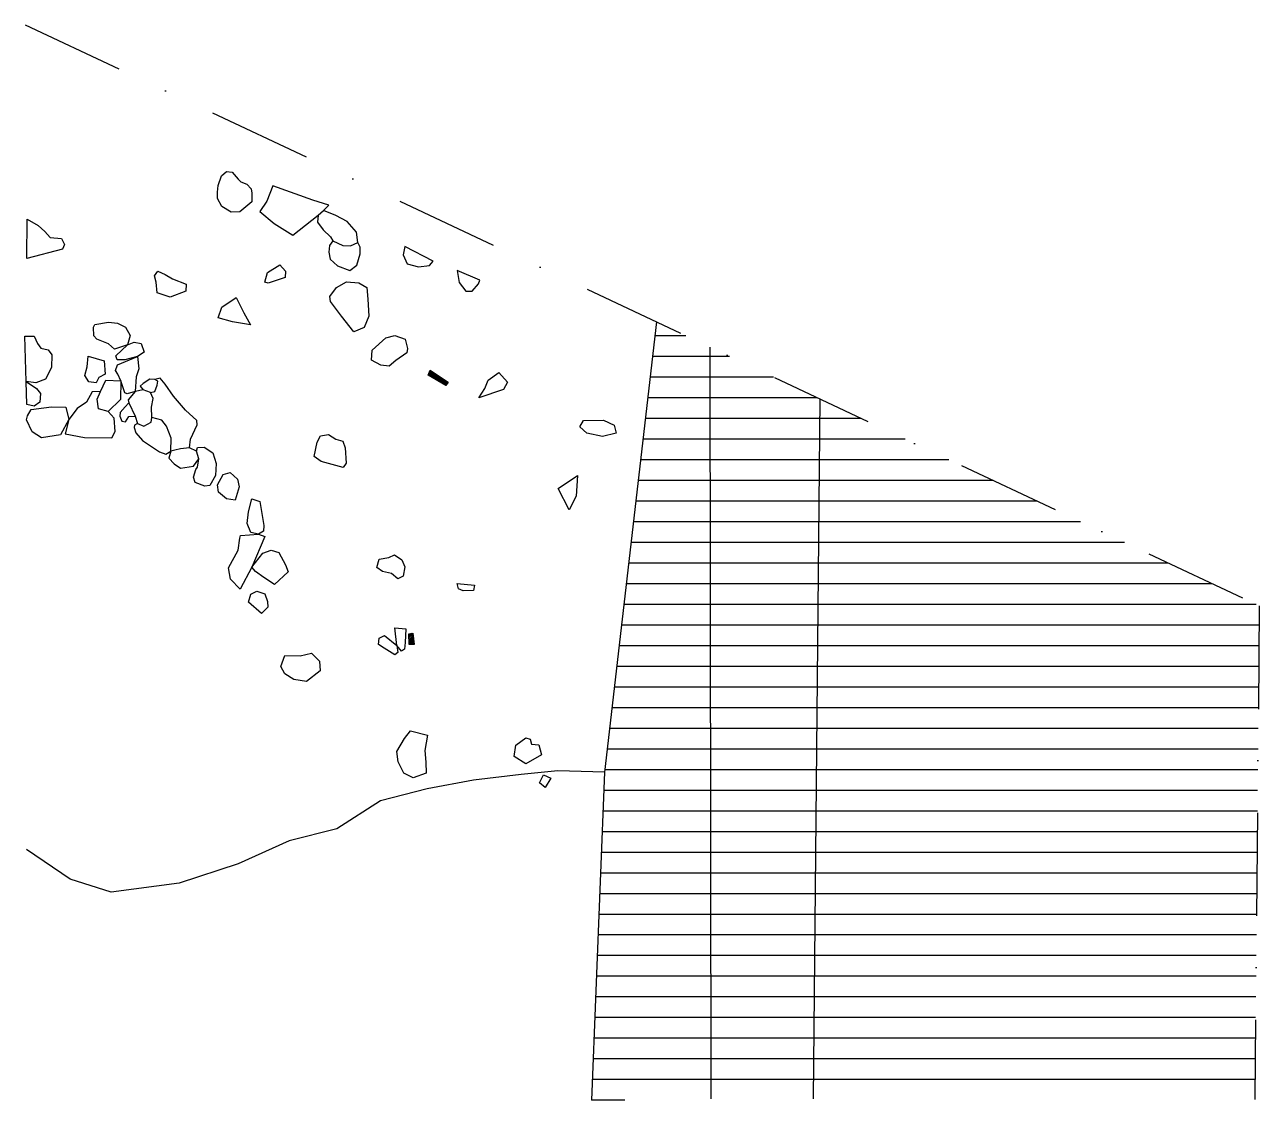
# Model space of a CAD drawing. Header units: metres. Extents: x -1250 to -951, y -1420 to -1160.
import ezdxf

# ---------------------------------------------------------------- set-up
doc = ezdxf.new("R2010")
doc.units = ezdxf.units.M
doc.header["$LTSCALE"] = 25
doc.header["$MEASUREMENT"] = 0
doc.linetypes.add('STRICHPUNKTX2', pattern=[2, 1, -0.5, 0, -0.5])
doc.layers.get('0').update_dxf_attribs({"linetype": 'CONTINUOUS'})
for name, color, linetype in [('BEFUND', 1, 'CONTINUOUS'), ('BEFUNDSCHRAFF', 1, 'CONTINUOUS'), ('GRABUNGSGRENZE', 3, 'STRICHPUNKTX2'), ('KNOCHEN', 2, 'CONTINUOUS'), ('KNOCHENSCHRAFF', 2, 'CONTINUOUS'), ('STEINE', 4, 'CONTINUOUS')]:
    doc.layers.add(name, color=color, linetype=linetype)

# ---------------------------------------------------------------- blocks, each defined once
blk = doc.blocks.new('*X1')
at = {"color": 0}
for p, q in [((-1252.62, -1244.49), (-1251.76, -1243.62)), ((-1252.47, -1244.69), (-1251.54, -1243.77)), ((-1252.37, -1243.88), (-1251.97, -1243.48)), ((-1252.25, -1244.82), (-1251.33, -1243.91)), ((-1252.03, -1244.95), (-1251.12, -1244.05)), ((-1251.8, -1245.08), (-1250.9, -1244.19)), ((-1251.58, -1245.21), (-1250.69, -1244.33)), ((-1251.35, -1245.34), (-1250.48, -1244.47)), ((-1251.13, -1245.47), (-1250.27, -1244.61)), ((-1250.91, -1245.6), (-1250.05, -1244.75)), ((-1250.68, -1245.73), (-1249.84, -1244.89)), ((-1250.46, -1245.86), (-1249.63, -1245.03)), ((-1250.24, -1245.99), (-1249.41, -1245.17)), ((-1250.01, -1246.12), (-1249.2, -1245.31)), ((-1249.79, -1246.25), (-1248.99, -1245.45)), ((-1249.57, -1246.38), (-1248.78, -1245.59)), ((-1249.34, -1246.51), (-1248.56, -1245.73)), ((-1249.12, -1246.64), (-1248.35, -1245.88)), ((-1248.9, -1246.77), (-1248.14, -1246.02)), ((-1248.67, -1246.9), (-1247.92, -1246.16)), ((-1248.45, -1247.03), (-1248.05, -1246.64)), ((-1257.3, -1307.5), (-1256.9, -1307.1)), ((-1257.28, -1307.84), (-1256.48, -1307.04)), ((-1257.27, -1308.18), (-1256.32, -1307.23)), ((-1257.26, -1308.52), (-1256.28, -1307.55)), ((-1257.24, -1308.86), (-1256.25, -1307.87)), ((-1257.23, -1309.2), (-1256.21, -1308.19)), ((-1257.22, -1309.54), (-1256.18, -1308.5)), ((-1257.09, -1309.77), (-1256.14, -1308.82)), ((-1256.73, -1309.77), (-1256.11, -1309.14)), ((-1256.38, -1309.77), (-1256.07, -1309.46))]:
    blk.add_line(p, q, dxfattribs=at)
blk = doc.blocks.new('*X2')
at = {"color": 0}
for p, q in [((-1097.74, -1235), (-1090.3, -1235)), ((-1098.32, -1240), (-1084.44, -1240)), ((-1084.44, -1240), (-1079.68, -1240)), ((-1098.9, -1245), (-1084.43, -1245)), ((-1084.43, -1245), (-1069.06, -1245)), ((-1099.48, -1250), (-1084.42, -1250)), ((-1084.42, -1250), (-1058.44, -1250)), ((-1100.06, -1255), (-1084.42, -1255)), ((-1084.42, -1255), (-1057.85, -1255)), ((-1057.85, -1255), (-1047.82, -1255)), ((-1100.63, -1260), (-1084.41, -1260)), ((-1084.41, -1260), (-1057.9, -1260)), ((-1057.9, -1260), (-1037.21, -1260)), ((-1101.21, -1265), (-1084.41, -1265)), ((-1084.41, -1265), (-1057.95, -1265)), ((-1057.95, -1265), (-1026.59, -1265)), ((-1101.79, -1270), (-1084.4, -1270)), ((-1084.4, -1270), (-1057.99, -1270)), ((-1057.99, -1270), (-1015.97, -1270)), ((-1102.37, -1275), (-1084.4, -1275)), ((-1084.4, -1275), (-1058.04, -1275)), ((-1058.04, -1275), (-1005.35, -1275)), ((-1102.95, -1280), (-1084.39, -1280)), ((-1084.39, -1280), (-1058.09, -1280)), ((-1058.09, -1280), (-994.74, -1280)), ((-1103.53, -1285), (-1084.39, -1285)), ((-1084.39, -1285), (-1058.14, -1285)), ((-1058.14, -1285), (-984.12, -1285)), ((-1104.1, -1290), (-1084.38, -1290)), ((-1084.38, -1290), (-1058.19, -1290)), ((-1058.19, -1290), (-973.5, -1290)), ((-1104.68, -1295), (-1084.38, -1295)), ((-1084.38, -1295), (-1058.24, -1295)), ((-1058.24, -1295), (-962.88, -1295)), ((-1105.26, -1300), (-1084.37, -1300)), ((-1084.37, -1300), (-1058.29, -1300)), ((-1058.29, -1300), (-952.26, -1300)), ((-1105.84, -1305), (-1084.37, -1305)), ((-1084.37, -1305), (-1058.34, -1305)), ((-1058.34, -1305), (-951.5, -1305)), ((-1106.42, -1310), (-1084.36, -1310)), ((-1084.36, -1310), (-1058.38, -1310)), ((-1058.38, -1310), (-951.55, -1310)), ((-1107, -1315), (-1084.36, -1315)), ((-1084.36, -1315), (-1058.43, -1315)), ((-1058.43, -1315), (-951.59, -1315)), ((-1107.57, -1320), (-1084.35, -1320)), ((-1084.35, -1320), (-1058.48, -1320)), ((-1058.48, -1320), (-951.64, -1320)), ((-1108.15, -1325), (-1084.35, -1325)), ((-1084.35, -1325), (-1058.53, -1325)), ((-1058.53, -1325), (-951.68, -1325)), ((-1108.73, -1330), (-1084.34, -1330)), ((-1084.34, -1330), (-1058.58, -1330)), ((-1058.58, -1330), (-951.72, -1330)), ((-1109.31, -1335), (-1084.34, -1335)), ((-1084.34, -1335), (-1058.63, -1335)), ((-1058.63, -1335), (-951.77, -1335)), ((-1109.89, -1340), (-1084.33, -1340)), ((-1084.33, -1340), (-1058.68, -1340)), ((-1058.68, -1340), (-951.81, -1340)), ((-1110.13, -1345), (-1084.33, -1345)), ((-1084.33, -1345), (-1058.72, -1345)), ((-1058.72, -1345), (-951.86, -1345)), ((-1110.33, -1350), (-1084.32, -1350)), ((-1084.32, -1350), (-1058.77, -1350)), ((-1058.77, -1350), (-951.9, -1350)), ((-1110.52, -1355), (-1084.32, -1355)), ((-1084.32, -1355), (-1058.82, -1355)), ((-1058.82, -1355), (-951.95, -1355)), ((-1110.72, -1360), (-1084.31, -1360)), ((-1084.31, -1360), (-1058.87, -1360)), ((-1058.87, -1360), (-951.99, -1360)), ((-1110.92, -1365), (-1084.3, -1365)), ((-1084.3, -1365), (-1058.92, -1365)), ((-1058.92, -1365), (-952.04, -1365)), ((-1111.11, -1370), (-1084.3, -1370)), ((-1084.3, -1370), (-1058.97, -1370)), ((-1058.97, -1370), (-952.08, -1370)), ((-1111.31, -1375), (-1084.29, -1375)), ((-1084.29, -1375), (-1059.02, -1375)), ((-1059.02, -1375), (-952.12, -1375)), ((-1111.5, -1380), (-1084.29, -1380)), ((-1084.29, -1380), (-1059.06, -1380)), ((-1059.06, -1380), (-952.17, -1380)), ((-1111.7, -1385), (-1084.28, -1385)), ((-1084.28, -1385), (-1059.11, -1385)), ((-1059.11, -1385), (-952.21, -1385)), ((-1111.89, -1390), (-1084.28, -1390)), ((-1084.28, -1390), (-1059.16, -1390)), ((-1059.16, -1390), (-952.26, -1390)), ((-1112.09, -1395), (-1084.27, -1395)), ((-1084.27, -1395), (-1059.21, -1395)), ((-1059.21, -1395), (-952.3, -1395)), ((-1112.28, -1400), (-1084.27, -1400)), ((-1084.27, -1400), (-1059.26, -1400)), ((-1059.26, -1400), (-952.35, -1400)), ((-1112.48, -1405), (-1084.26, -1405)), ((-1084.26, -1405), (-1059.31, -1405)), ((-1059.31, -1405), (-952.39, -1405)), ((-1112.67, -1410), (-1084.26, -1410)), ((-1084.26, -1410), (-1059.36, -1410)), ((-1059.36, -1410), (-952.44, -1410)), ((-1112.87, -1415), (-1084.25, -1415)), ((-1084.25, -1415), (-1059.41, -1415)), ((-1059.41, -1415), (-952.48, -1415)), ((-1113.06, -1420), (-1104.99, -1420))]:
    blk.add_line(p, q, dxfattribs=at)

msp = doc.modelspace()

# ---------------------------------------------------------------- linework, layer by layer
at = {"layer": 'BEFUND'}
for points in [[(-1097.36, -1231.67), (-1109.96, -1340.66), (-1113.07, -1420.1)], [(-1084.44, -1237.76), (-1084.25, -1419.75)], [(-1057.8, -1250.3), (-1059.45, -1419.72)], [(-1109.96, -1340.66), (-1121.27, -1340.32), (-1130.08, -1341.2), (-1141.68, -1342.59), (-1152.88, -1344.69), (-1164.13, -1347.61), (-1174.76, -1354.39), (-1186.27, -1357.26), (-1198.63, -1362.83), (-1212.88, -1367.53), (-1229.33, -1369.74), (-1239.26, -1366.55), (-1249.86, -1359.38)]]:
    msp.add_lwpolyline(points, dxfattribs=at)
at = {"layer": 'GRABUNGSGRENZE'}
msp.add_lwpolyline([(-1250.13, -1159.73), (-951.46, -1300.38), (-952.52, -1419.93)], dxfattribs=at)
at = {"layer": 'KNOCHEN'}
for points in [[(-1152.15, -1243.36), (-1147.77, -1246.26), (-1148.38, -1247.08), (-1152.66, -1244.59), (-1152.15, -1243.36)], [(-1157.31, -1307.17), (-1156.34, -1307.02), (-1156.04, -1309.76), (-1157.21, -1309.77), (-1157.31, -1307.17)]]:
    msp.add_lwpolyline(points, dxfattribs=at)
at = {"layer": 'STEINE'}
for points in [[(-1203.59, -1200.3), (-1203.49, -1198.68), (-1202.62, -1196.33), (-1201.4, -1195.31), (-1200.08, -1195.41), (-1198.6, -1197.09), (-1197.99, -1197.75), (-1196.51, -1198.31), (-1195.49, -1199.48), (-1195.29, -1200.5), (-1195.33, -1202.58), (-1198.23, -1205.03), (-1200.27, -1205.14), (-1202.56, -1203.71), (-1203.58, -1201.83), (-1203.59, -1200.3)], [(-1190.2, -1198.76), (-1191.67, -1202.48), (-1193.4, -1204.92), (-1189.93, -1207.87), (-1185.39, -1210.72), (-1179.29, -1205.87), (-1177.97, -1204.7), (-1176.7, -1203.43), (-1180.57, -1202.21), (-1190.2, -1198.76)], [(-1249.71, -1206.78), (-1247.01, -1208.36), (-1245.38, -1209.83), (-1244.1, -1211.25), (-1241.4, -1211.45), (-1240.64, -1212.93), (-1241.09, -1214.1), (-1249.75, -1216.35), (-1249.71, -1206.78)], [(-1179.29, -1205.87), (-1179.44, -1207.5), (-1178.06, -1209.38), (-1176.28, -1211.06), (-1175.72, -1212.08), (-1173.32, -1213.2), (-1171.39, -1213.3), (-1169.61, -1212.43), (-1169.97, -1209.98), (-1172.21, -1207.34), (-1175.01, -1205.92), (-1177.97, -1204.7)], [(-1175.72, -1212.08), (-1176.53, -1213.15), (-1176.63, -1214.78), (-1176.32, -1216.46), (-1174.54, -1218.09), (-1171.58, -1219.2), (-1169.91, -1217.98), (-1169.09, -1215.18), (-1169.1, -1213.55), (-1169.61, -1212.43)], [(-1158.3, -1213.43), (-1158.66, -1215.42), (-1157.74, -1217.61), (-1154.99, -1218.37), (-1152.29, -1218.06), (-1151.42, -1216.94), (-1158.3, -1213.43)], [(-1188.54, -1217.9), (-1187.16, -1219.38), (-1187.26, -1220.9), (-1191.39, -1222.28), (-1192.15, -1222.03), (-1191.54, -1219.69), (-1188.54, -1217.9)], [(-1216.29, -1220.23), (-1214.5, -1221.25), (-1211.19, -1222.51), (-1211.29, -1224.2), (-1215.06, -1225.68), (-1218.22, -1224.61), (-1218.47, -1222.07), (-1218.83, -1220.54), (-1218.02, -1219.42), (-1216.29, -1220.23)], [(-1176.41, -1225.52), (-1174.79, -1223.33), (-1172.39, -1221.95), (-1169.39, -1222.2), (-1167.45, -1223.32), (-1167.2, -1226.17), (-1166.99, -1230.25), (-1168.1, -1233), (-1170.65, -1234.07), (-1173.61, -1230.25), (-1176.26, -1226.75), (-1176.41, -1225.52)], [(-1145.62, -1219.22), (-1145.15, -1222.12), (-1143.52, -1224.21), (-1141.94, -1224.2), (-1140.47, -1222.47), (-1140.11, -1221.55), (-1145.62, -1219.22)], [(-1199.12, -1225.76), (-1197.23, -1229.52), (-1195.65, -1232.37), (-1199.98, -1231.66), (-1203.44, -1230.7), (-1202.58, -1228.1), (-1199.12, -1225.76)], [(-1233.33, -1232.32), (-1229.97, -1231.76), (-1227.78, -1232.01), (-1225.89, -1232.97), (-1224.72, -1234.96), (-1225.38, -1237.2), (-1228.54, -1238.27), (-1229.96, -1237), (-1232.82, -1235.83), (-1233.53, -1235.02), (-1233.63, -1232.93), (-1233.33, -1232.32)], [(-1250.28, -1235.14), (-1247.99, -1235.09), (-1247.17, -1236.92), (-1246.36, -1238.04), (-1244.57, -1238.45), (-1243.71, -1239.62), (-1243.8, -1242.72), (-1245.28, -1245.52), (-1247.57, -1246.44), (-1249.96, -1246.14), (-1250.28, -1235.14)], [(-1222.98, -1240.05), (-1226.04, -1240.86), (-1227.87, -1240.87), (-1228.23, -1239.9), (-1225.38, -1237.2), (-1223.75, -1236.58), (-1222.12, -1236.89), (-1221.35, -1238.97), (-1222.98, -1240.05)], [(-1234.95, -1240.01), (-1231.03, -1241.08), (-1230.82, -1244.33), (-1232.34, -1245.15), (-1233, -1246.42), (-1234.79, -1246.22), (-1235.76, -1244.65), (-1235.2, -1242.56), (-1234.95, -1240.01)], [(-1222.98, -1240.05), (-1222.67, -1243.05), (-1223.33, -1244.99), (-1223.53, -1248.5), (-1225.47, -1249.06), (-1226.08, -1248.81), (-1227.05, -1245.96), (-1227.71, -1244.33), (-1228.32, -1243.46), (-1227.82, -1242.09), (-1222.98, -1240.05)], [(-1230.04, -1253.4), (-1232.39, -1252.74), (-1232.75, -1250.34), (-1231.93, -1248.51), (-1230.61, -1245.81), (-1227.05, -1245.96), (-1227.09, -1250.49), (-1230.04, -1253.4)], [(-1219.81, -1248.8), (-1218.75, -1248.54), (-1218.24, -1247.02), (-1218.09, -1246), (-1218.8, -1245.59), (-1220.02, -1245.54), (-1221.6, -1246.61), (-1222.31, -1247.22), (-1221.6, -1248.14)], [(-1210.43, -1262.13), (-1210.12, -1260.04), (-1208.5, -1256.63), (-1208.65, -1255.51), (-1211.36, -1253.07), (-1214.26, -1249.66), (-1216.25, -1246.76), (-1217.48, -1245.28), (-1218.8, -1245.59)], [(-1138.1, -1245.79), (-1135.55, -1243.95), (-1133.46, -1246.29), (-1134.43, -1248.07), (-1140.38, -1250.07), (-1138.91, -1247.78), (-1138.1, -1245.79)], [(-1249.96, -1246.14), (-1247.46, -1247.77), (-1246.49, -1249.04), (-1246.64, -1251.13), (-1248.02, -1252.04), (-1249.75, -1251.64), (-1249.96, -1246.14)], [(-1231.93, -1248.51), (-1233.92, -1248.61), (-1235.29, -1251.11), (-1237.58, -1252.64), (-1239.56, -1255.29), (-1240.52, -1258.76)], [(-1223.53, -1248.5), (-1225.21, -1250.54), (-1225.11, -1251.3), (-1223.57, -1254.46), (-1222.96, -1256.29), (-1221.43, -1256.95), (-1219.65, -1255.93), (-1219.5, -1254.81), (-1219.55, -1252.31), (-1219.2, -1250.22), (-1219.81, -1248.8), (-1221.6, -1248.14), (-1223.53, -1248.5)], [(-1225.11, -1251.3), (-1225.97, -1252.22), (-1227.19, -1253.6), (-1227.29, -1254.51), (-1226.78, -1255.73), (-1225.91, -1255.83), (-1225.05, -1254.56), (-1223.57, -1254.46)], [(-1249.64, -1254.39), (-1248.68, -1252.91), (-1245.62, -1252.45), (-1243.79, -1252.24), (-1240.33, -1252.34), (-1239.56, -1255.29), (-1241.64, -1259.01), (-1246.23, -1259.73), (-1248.47, -1258.26), (-1249.85, -1255.41), (-1249.64, -1254.39)], [(-1240.52, -1258.76), (-1235.84, -1259.62), (-1229.22, -1259.71), (-1228.36, -1258.18), (-1228.61, -1254.97), (-1230.04, -1253.4)], [(-1222.96, -1256.29), (-1223.67, -1256.65), (-1223.77, -1257.26), (-1223.37, -1258.53), (-1221.73, -1260.41), (-1217.66, -1263.1), (-1216.08, -1263.66), (-1214.91, -1263), (-1214.86, -1259.79), (-1215.98, -1256.89), (-1217.06, -1255.47), (-1219.5, -1254.81)], [(-1115.88, -1257.11), (-1115.02, -1255.53), (-1110.18, -1255.43), (-1107.58, -1256.7), (-1107.12, -1258.58), (-1110.43, -1259.4), (-1114.2, -1258.64), (-1115.88, -1257.11)], [(-1180.23, -1264.23), (-1179.47, -1260.76), (-1178.66, -1259.23), (-1176.78, -1258.93), (-1174.99, -1260.09), (-1173.26, -1260.55), (-1172.7, -1262.13), (-1172.49, -1265.84), (-1173.2, -1266.91), (-1178.5, -1265.45), (-1180.23, -1264.23)], [(-1214.91, -1263), (-1215.41, -1264.68), (-1214.14, -1266.05), (-1212.61, -1267.12), (-1209.4, -1266.61), (-1208.13, -1264.82), (-1208.7, -1262.94), (-1210.43, -1262.13), (-1212.57, -1262.44), (-1213.94, -1262.74), (-1214.91, -1263)], [(-1208.7, -1262.94), (-1208.44, -1262.07), (-1206.86, -1262.02), (-1204.77, -1263.39), (-1203.96, -1265.94), (-1204.1, -1268.89), (-1205.48, -1271.24), (-1206.65, -1271.44), (-1208.99, -1270.58), (-1209.45, -1269.25), (-1208.84, -1267.37), (-1208.49, -1266.81), (-1208.13, -1264.82)], [(-1203.64, -1271.08), (-1202.27, -1268.58), (-1200.54, -1268.17), (-1198.81, -1269.75), (-1198.4, -1271.58), (-1199.36, -1274.84), (-1201.45, -1274.54), (-1203.39, -1272.86), (-1203.64, -1271.08)], [(-1121.16, -1271.99), (-1116.48, -1268.88), (-1116.83, -1273.82), (-1118.5, -1277.18), (-1121.16, -1271.99)], [(-1195.29, -1274.48), (-1193.4, -1275.14), (-1192.38, -1280.94), (-1192.48, -1282.32), (-1193.7, -1283.03), (-1195.53, -1282.63), (-1196.4, -1280.44), (-1196.15, -1277.69), (-1195.29, -1274.48)], [(-1193.7, -1283.03), (-1192.17, -1283.59), (-1195.27, -1291.08), (-1198.16, -1296.38), (-1200.46, -1293.99), (-1200.92, -1291.24), (-1198.58, -1286.96), (-1198.23, -1284.01), (-1198.08, -1283.39), (-1193.7, -1283.03)], [(-1194.4, -1292.1), (-1195.27, -1291.08), (-1192.62, -1287.66), (-1190.59, -1286.95), (-1188.8, -1287.51), (-1187.12, -1290.51), (-1186.51, -1292.19), (-1189.81, -1295.25), (-1192.41, -1293.57), (-1194.4, -1292.1)], [(-1165.02, -1291.14), (-1164.52, -1289.1), (-1162.12, -1288.74), (-1160.8, -1288.08), (-1159.02, -1289.25), (-1158.25, -1290.93), (-1158.65, -1293.22), (-1159.93, -1293.88), (-1161.51, -1292.56), (-1163.65, -1292.06), (-1165.02, -1291.14)], [(-1196.12, -1299.53), (-1195.51, -1297.6), (-1194.09, -1296.83), (-1192.15, -1297.54), (-1191.49, -1299.37), (-1191.43, -1300.75), (-1192.96, -1302.23), (-1196.12, -1299.53)], [(-1145.57, -1294.98), (-1141.39, -1295.44), (-1141.64, -1296.71), (-1144.14, -1296.76), (-1145.31, -1296.26), (-1145.57, -1294.98)], [(-1160.21, -1310.02), (-1160.73, -1305.75), (-1158.03, -1306), (-1158.17, -1309.26), (-1158.38, -1310.89), (-1159.09, -1311.35), (-1160.21, -1310.02)], [(-1160.21, -1310.02), (-1159.95, -1311.7), (-1160.67, -1312.27), (-1163.26, -1310.64), (-1164.64, -1309.78), (-1164.49, -1308.2), (-1163.22, -1307.58), (-1160.21, -1310.02)], [(-1187.3, -1312.4), (-1183.63, -1312.5), (-1180.88, -1311.83), (-1178.94, -1313.82), (-1178.79, -1316.11), (-1182.04, -1318.76), (-1185.1, -1318.2), (-1187.34, -1316.83), (-1188.26, -1315.1), (-1187.3, -1312.4)], [(-1156.92, -1330.69), (-1152.8, -1331.71), (-1153.46, -1335.42), (-1153.2, -1338.27), (-1153.09, -1340.92), (-1156.25, -1342), (-1158.54, -1340.88), (-1159.92, -1338.18), (-1160.23, -1335.64), (-1158.35, -1332.53), (-1156.92, -1330.69)], [(-1131.81, -1336.87), (-1131.41, -1334.12), (-1129.02, -1332.39), (-1127.9, -1332.69), (-1127.64, -1333.91), (-1125.81, -1334.06), (-1125.19, -1336.51), (-1128.96, -1338.65), (-1131.81, -1336.87)], [(-1124.73, -1341.29), (-1122.95, -1342.15), (-1124.32, -1344.35), (-1125.69, -1343.23), (-1124.73, -1341.29)]]:
    msp.add_lwpolyline(points, dxfattribs=at)
msp.add_lwpolyline([(-1166.16, -1238.54), (-1162.86, -1235.54), (-1160.67, -1234.97), (-1158.17, -1235.89), (-1157.66, -1238.08), (-1157.81, -1239.2), (-1160.45, -1241.03), (-1162.08, -1242.36), (-1164.12, -1242.16), (-1166.31, -1240.94)], close=True, dxfattribs=at)

# ---------------------------------------------------------------- block references
at = {"layer": 'BEFUNDSCHRAFF'}
msp.add_blockref('*X2', (0, 0), dxfattribs=at)
at = {"layer": 'KNOCHENSCHRAFF'}
msp.add_blockref('*X1', (100, 0), dxfattribs=at)

doc.saveas('drawing.dxf')
